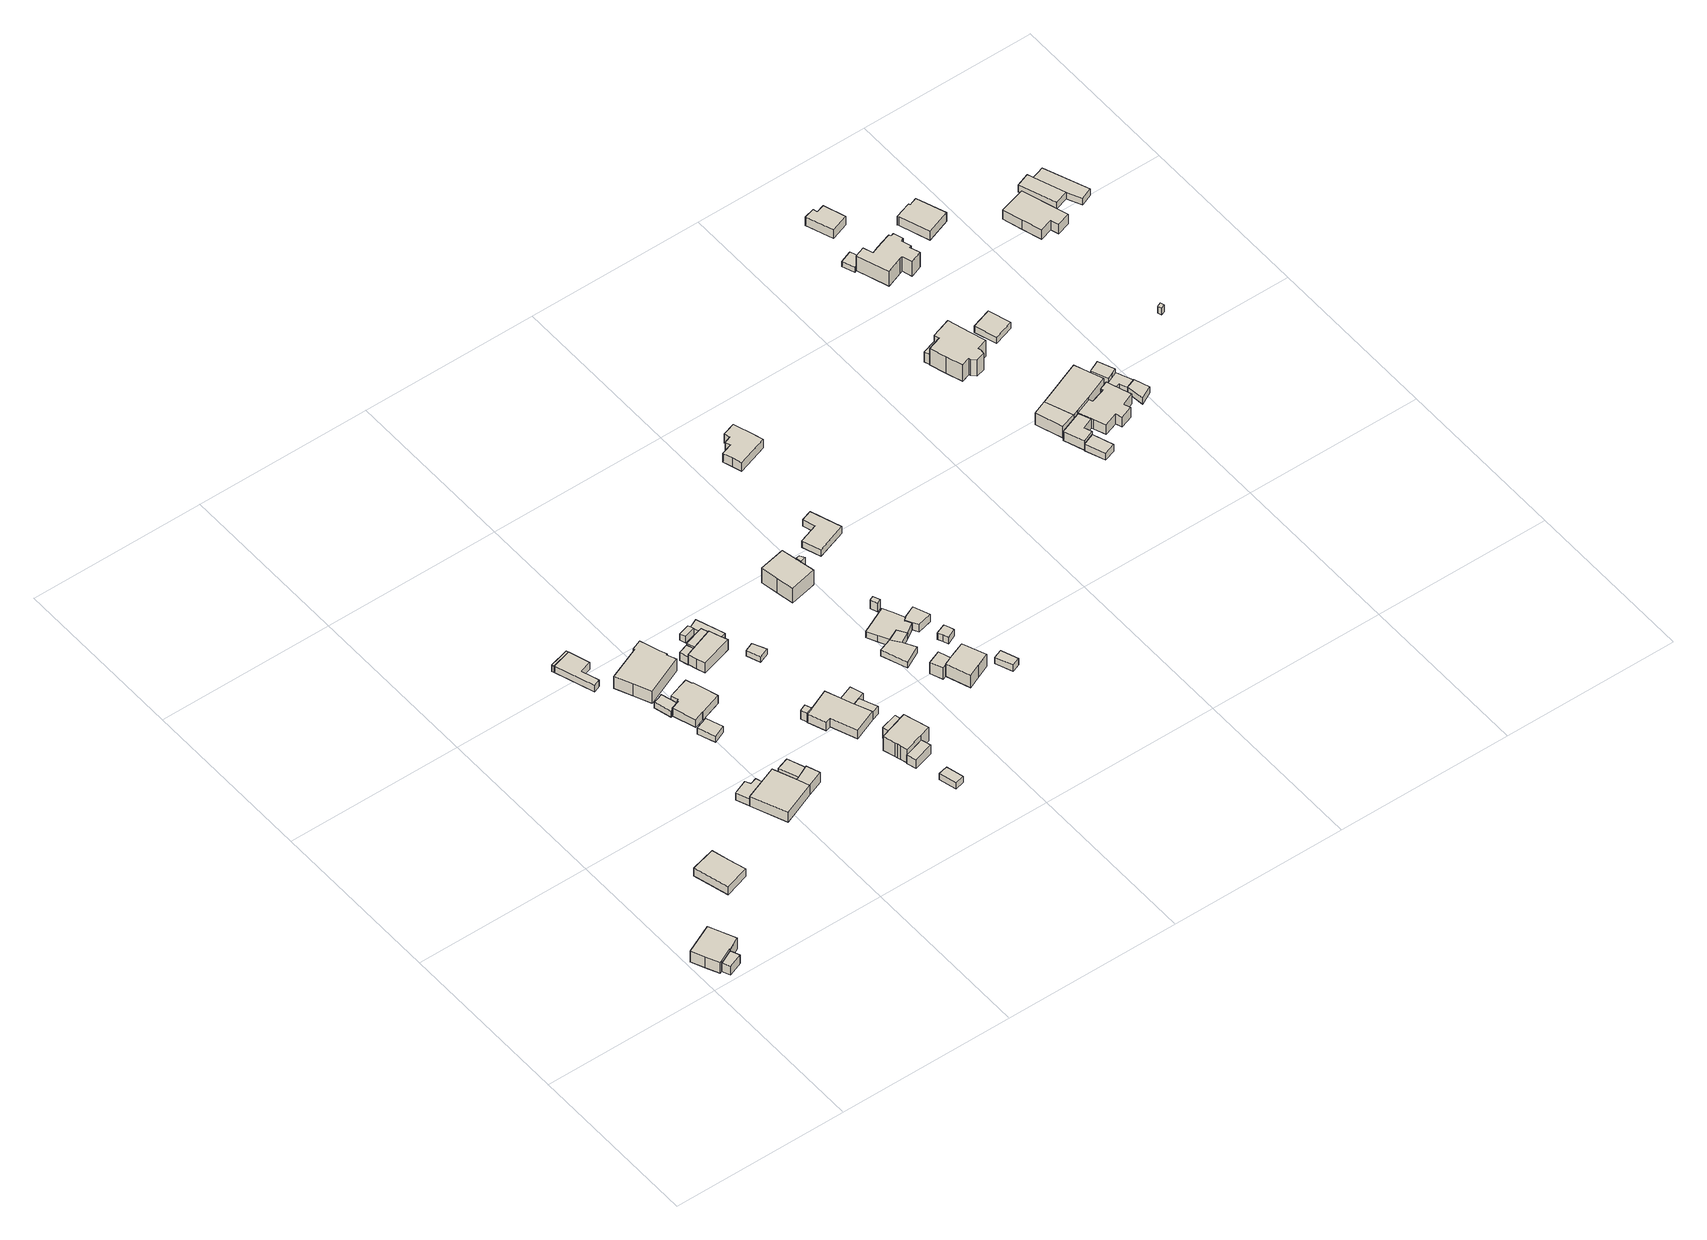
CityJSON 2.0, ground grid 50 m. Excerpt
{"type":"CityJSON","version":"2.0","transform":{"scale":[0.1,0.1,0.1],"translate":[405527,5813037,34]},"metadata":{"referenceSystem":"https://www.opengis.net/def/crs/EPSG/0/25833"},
"CityObjects":{
"building1":{"type":"Building","attributes":{"Gemeindeschluessel":"11000009","function":"31001_1010"},"address":[{"country":"Germany","locality":"Berlin","thoroughfareNumber":"19","thoroughfareName":"Petersilienweg"}],"children":["building1-1","building1-2"]},
"building1-1":{"type":"BuildingPart","attributes":{"BezugspunktDach":"2200","measuredHeight":4.66,"storeysAboveGround":1},"parents":["building1"],"geometry":[{"type":"MultiSurface","lod":"1","boundaries":[[[0,1,2,3,4,5,6,7,8]],[[9,10,11,12,13,14,15,16,17]],[[9,17,8,7]],[[10,9,7,6]],[[11,10,6,5]],[[12,11,5,4]],[[13,12,4,3]],[[14,18,19,3,2]],[[15,14,2,1]],[[16,15,1,0]],[[17,16,0,8]],[[13,19,18,14]]]}]},
"building1-2":{"type":"BuildingPart","attributes":{"BezugspunktDach":"2200","measuredHeight":2.99,"storeysAboveGround":1},"parents":["building1"],"geometry":[{"type":"Solid","lod":"1","boundaries":[[[[20,21,22,19,18]],[[13,12,23,24,14]],[[12,13,19,22]],[[23,12,22,21]],[[24,23,21,20]],[[14,24,20,18]],[[14,18,19,13]]]]}]},
"building2":{"type":"Building","attributes":{"Gemeindeschluessel":"11000009","BezugspunktDach":"2200","function":"31001_1010","measuredHeight":3.36,"storeysAboveGround":1},"address":[{"country":"Germany","locality":"Berlin","thoroughfareNumber":"26","thoroughfareName":"Duftgeranienweg"}],"geometry":[{"type":"Solid","lod":"1","boundaries":[[[[25,26,27,28,29]],[[30,31,32,33,34]],[[30,34,29,28]],[[31,30,28,27]],[[32,31,27,26]],[[33,32,26,25]],[[34,33,25,29]]]]}]},
"building3":{"type":"Building","attributes":{"Gemeindeschluessel":"11000009","BezugspunktDach":"2200","function":"51009_1610","measuredHeight":2.49,"storeysAboveGround":0},"address":[{"country":"Germany","locality":"Berlin"}],"geometry":[{"type":"Solid","lod":"1","boundaries":[[[[35,36,37,38,39,40]],[[41,42,43,44,45,46]],[[41,46,40,39]],[[42,41,39,38]],[[43,42,38,37]],[[44,43,37,36]],[[45,44,36,35]],[[46,45,35,40]]]]}]},
"building4":{"type":"Building","attributes":{"Gemeindeschluessel":"11000009","function":"31001_1010"},"address":[{"country":"Germany","locality":"Berlin","thoroughfareNumber":"30","thoroughfareName":"Duftgeranienweg"}],"children":["building4-1","building4-2","building4-3"]},
"building4-1":{"type":"BuildingPart","attributes":{"BezugspunktDach":"2200","measuredHeight":3.4,"storeysAboveGround":1},"parents":["building4"],"geometry":[{"type":"Solid","lod":"1","boundaries":[[[[47,48,49,50,51,52]],[[53,54,55,56,57,58]],[[53,58,52,51]],[[54,53,51,50]],[[55,54,50,49]],[[57,56,48,47]],[[58,57,47,52]],[[49,48,56,55]]]]}]},
"building4-2":{"type":"BuildingPart","attributes":{"BezugspunktDach":"2200","measuredHeight":2.98,"storeysAboveGround":1},"parents":["building4"],"geometry":[{"type":"Solid","lod":"1","boundaries":[[[[59,60,61,62]],[[63,64,65,66]],[[63,66,62,61]],[[64,63,61,60]],[[66,65,59,62]],[[60,59,65,64]]]]}]},
"building4-3":{"type":"BuildingPart","attributes":{"BezugspunktDach":"2200","measuredHeight":3.4,"storeysAboveGround":1},"parents":["building4"],"geometry":[{"type":"MultiSurface","lod":"1","boundaries":[[[48,67,68,69,49]],[[65,64,70,56,55]],[[65,55,49,69]],[[60,59,65,69,68]],[[70,64,68,67]],[[56,70,67,48]],[[71,64,65,59,60]],[[48,49,55,56]]]}]},
"building5":{"type":"Building","attributes":{"Gemeindeschluessel":"11000009","BezugspunktDach":"2200","function":"31001_2000","measuredHeight":2.31,"storeysAboveGround":1},"address":[{"country":"Germany","locality":"Berlin","thoroughfareNumber":"28 (1)","thoroughfareName":"Engelwurzweg"}],"geometry":[{"type":"Solid","lod":"1","boundaries":[[[[72,73,74,75,76,77]],[[78,79,80,81,82,83]],[[78,83,77,76]],[[79,78,76,75]],[[80,79,75,74]],[[81,80,74,73]],[[82,81,73,72]],[[83,82,72,77]]]]}]},
"building6":{"type":"Building","attributes":{"Gemeindeschluessel":"11000009","BezugspunktDach":"2200","function":"51009_1610","measuredHeight":2.15,"storeysAboveGround":0},"address":[{"country":"Germany","locality":"Berlin"}],"geometry":[{"type":"Solid","lod":"1","boundaries":[[[[84,85,86,87]],[[88,78,83,89]],[[88,89,87,86]],[[78,88,86,85]],[[83,78,85,84]],[[89,83,84,87]]]]}]},
"building7":{"type":"Building","attributes":{"Gemeindeschluessel":"11000009","BezugspunktDach":"2200","function":"51009_1611","measuredHeight":2.08,"storeysAboveGround":0},"address":[{"country":"Germany","locality":"Berlin"}],"geometry":[{"type":"Solid","lod":"1","boundaries":[[[[90,91,92,93]],[[94,95,96,97]],[[94,97,93,92]],[[95,94,92,91]],[[96,95,91,90]],[[97,96,90,93]]]]}]},
"building8":{"type":"Building","attributes":{"Gemeindeschluessel":"11000009","BezugspunktDach":"2200","function":"31001_2000","measuredHeight":2.65,"storeysAboveGround":1},"address":[{"country":"Germany","locality":"Berlin","thoroughfareNumber":"31 (1)","thoroughfareName":"Duftgeranienweg"}],"geometry":[{"type":"Solid","lod":"1","boundaries":[[[[98,99,100,101,102,103,104,105]],[[106,107,108,109,110,111,112,113]],[[106,113,105,104]],[[107,106,104,103]],[[108,107,103,102]],[[109,108,102,101]],[[110,109,101,100]],[[111,110,100,99]],[[112,111,99,98]],[[113,112,98,105]]]]}]},
"building9":{"type":"Building","attributes":{"Gemeindeschluessel":"11000009","BezugspunktDach":"2200","function":"31001_1010","measuredHeight":2.71,"storeysAboveGround":1},"address":[{"country":"Germany","locality":"Berlin","thoroughfareNumber":"31","thoroughfareName":"Duftgeranienweg"}],"geometry":[{"type":"Solid","lod":"1","boundaries":[[[[114,115,116,117,118,119,120,121,122,123,124,125]],[[109,108,126,127,128,129,130,131,132,133,134,111]],[[109,111,125,124]],[[108,109,124,123]],[[126,108,123,122]],[[127,126,122,121]],[[128,127,121,120]],[[129,128,120,119]],[[130,129,119,118]],[[131,130,118,117]],[[132,131,117,116]],[[133,132,116,115]],[[134,133,115,114]],[[111,134,114,125]]]]}]},
"building10":{"type":"Building","attributes":{"Gemeindeschluessel":"11000009","BezugspunktDach":"2200","function":"31001_1010","measuredHeight":5.23,"storeysAboveGround":1},"address":[{"country":"Germany","locality":"Berlin","thoroughfareNumber":"28","thoroughfareName":"Engelwurzweg"}],"geometry":[{"type":"Solid","lod":"1","boundaries":[[[[135,136,137,138,139,140,141,142,143,144]],[[145,146,147,148,149,150,151,152,153,154]],[[145,154,144,143]],[[146,145,143,142]],[[147,146,142,141]],[[148,147,141,140]],[[149,148,140,139]],[[150,149,139,138]],[[151,150,138,137]],[[152,151,137,136]],[[153,152,136,135]],[[154,153,135,144]]]]}]},
"building11":{"type":"Building","attributes":{"Gemeindeschluessel":"11000009","BezugspunktDach":"2200","function":"51009_1610","measuredHeight":2.71,"storeysAboveGround":0},"address":[{"country":"Germany","locality":"Berlin"}],"geometry":[{"type":"Solid","lod":"1","boundaries":[[[[155,156,157,158]],[[159,160,161,162]],[[159,162,158,157]],[[160,159,157,156]],[[161,160,156,155]],[[162,161,155,158]]]]}]},
"building12":{"type":"Building","attributes":{"Gemeindeschluessel":"11000009","BezugspunktDach":"2200","function":"51009_1610","measuredHeight":3,"storeysAboveGround":0},"address":[{"country":"Germany","locality":"Berlin"}],"geometry":[{"type":"Solid","lod":"1","boundaries":[[[[163,164,165,166]],[[167,168,169,170]],[[167,170,166,165]],[[168,167,165,164]],[[169,168,164,163]],[[170,169,163,166]]]]}]},
"building13":{"type":"Building","attributes":{"Gemeindeschluessel":"11000009","function":"31001_1010"},"address":[{"country":"Germany","locality":"Berlin","thoroughfareNumber":"33","thoroughfareName":"Duftgeranienweg"}],"children":["building13-1","building13-2"]},
"building13-1":{"type":"BuildingPart","attributes":{"BezugspunktDach":"2200","measuredHeight":3.81,"storeysAboveGround":1},"parents":["building13"],"geometry":[{"type":"MultiSurface","lod":"1","boundaries":[[[171,172,173,174,175,176,177]],[[178,179,180,181,182,183,184]],[[178,184,177,176]],[[185,186,178,176,175]],[[180,179,175,174]],[[181,180,174,173]],[[182,181,173,172]],[[183,182,172,171]],[[184,183,171,177]],[[187,179,178,186,185]]]}]},
"building13-2":{"type":"BuildingPart","attributes":{"BezugspunktDach":"2200","measuredHeight":3.19,"storeysAboveGround":1},"parents":["building13"],"geometry":[{"type":"Solid","lod":"1","boundaries":[[[[186,185,188,189]],[[190,179,178,191]],[[190,191,189,188]],[[179,190,188,185]],[[191,178,186,189]],[[179,185,186,178]]]]}]},
"building14":{"type":"Building","attributes":{"Gemeindeschluessel":"11000009","BezugspunktDach":"2200","function":"31001_2463","measuredHeight":2.08,"storeysAboveGround":1},"address":[{"country":"Germany","locality":"Berlin","thoroughfareNumber":"19 (1)","thoroughfareName":"Spitzwegerichweg"}],"geometry":[{"type":"Solid","lod":"1","boundaries":[[[[192,193,194,195]],[[196,197,198,199]],[[196,199,195,194]],[[197,196,194,193]],[[198,197,193,192]],[[199,198,192,195]]]]}]},
"building15":{"type":"Building","attributes":{"Gemeindeschluessel":"11000009","BezugspunktDach":"2200","function":"31001_1010","measuredHeight":3.87,"storeysAboveGround":1},"address":[{"country":"Germany","locality":"Berlin","thoroughfareNumber":"34","thoroughfareName":"Duftgeranienweg"}],"geometry":[{"type":"Solid","lod":"1","boundaries":[[[[200,201,202,203,204,205,206,207,208,209]],[[210,211,212,213,214,215,216,217,218,219]],[[210,219,209,208]],[[211,210,208,207]],[[212,211,207,206]],[[213,212,206,205]],[[214,213,205,204]],[[215,214,204,203]],[[216,215,203,202]],[[217,216,202,201]],[[218,217,201,200]],[[219,218,200,209]]]]}]},
"building16":{"type":"Building","attributes":{"Gemeindeschluessel":"11000009","BezugspunktDach":"2200","function":"31001_2723","measuredHeight":2.2,"storeysAboveGround":1},"address":[{"country":"Germany","locality":"Berlin","thoroughfareNumber":"33 (3)","thoroughfareName":"Duftgeranienweg"}],"geometry":[{"type":"Solid","lod":"1","boundaries":[[[[220,221,222,223,224]],[[225,226,227,228,229]],[[225,229,224,223]],[[226,225,223,222]],[[227,226,222,221]],[[228,227,221,220]],[[229,228,220,224]]]]}]},
"building17":{"type":"Building","attributes":{"Gemeindeschluessel":"11000009","function":"31001_1010"},"address":[{"country":"Germany","locality":"Berlin","thoroughfareNumber":"19","thoroughfareName":"Spitzwegerichweg"}],"children":["building17-1","building17-2","building17-3"]},
"building17-1":{"type":"BuildingPart","attributes":{"BezugspunktDach":"2200","measuredHeight":5.88,"storeysAboveGround":1},"parents":["building17"],"geometry":[{"type":"MultiSurface","lod":"1","boundaries":[[[230,231,232,233,234,235,236,237,238,239]],[[240,241,242,243,244,245,246,247,248,249]],[[240,249,239,238]],[[250,251,238,237]],[[242,241,237,236]],[[243,242,236,235]],[[244,243,235,234]],[[252,253,234,233]],[[246,245,233,232]],[[247,246,232,231]],[[248,247,231,230]],[[249,248,230,239]],[[241,240,251,250]],[[254,245,244,253,252]]]}]},
"building17-2":{"type":"BuildingPart","attributes":{"BezugspunktDach":"2200","measuredHeight":3.25,"storeysAboveGround":1},"parents":["building17"],"geometry":[{"type":"Solid","lod":"1","boundaries":[[[[255,256,253,252,257]],[[245,244,258,259,260]],[[245,260,257,252]],[[258,244,253,256]],[[259,258,256,255]],[[260,259,255,257]],[[252,253,244,245]]]]}]},
"building17-3":{"type":"BuildingPart","attributes":{"BezugspunktDach":"2200","measuredHeight":3.73,"storeysAboveGround":1},"parents":["building17"],"geometry":[{"type":"MultiSurface","lod":"1","boundaries":[[[251,250,261,262]],[[263,241,240,264]],[[263,264,262,261]],[[241,263,261,250]],[[264,240,251,262]],[[240,241,250,251,265]]]}]},
"building18":{"type":"Building","attributes":{"Gemeindeschluessel":"11000009","BezugspunktDach":"2200","function":"31001_2463","measuredHeight":2.24,"storeysAboveGround":1},"address":[{"country":"Germany","locality":"Berlin","thoroughfareNumber":"33 (1)","thoroughfareName":"Duftgeranienweg"}],"geometry":[{"type":"Solid","lod":"1","boundaries":[[[[221,266,267,268,269,222]],[[270,271,272,273,274,275]],[[270,275,222,269]],[[271,270,269,268]],[[272,271,268,267]],[[273,272,267,266]],[[274,273,266,221]],[[275,274,221,222]]]]}]},
"building19":{"type":"Building","attributes":{"Gemeindeschluessel":"11000009","BezugspunktDach":"2200","function":"31001_2463","measuredHeight":2.54,"storeysAboveGround":1},"address":[{"country":"Germany","locality":"Berlin","thoroughfareNumber":"34 (1)","thoroughfareName":"Duftgeranienweg"}],"geometry":[{"type":"Solid","lod":"1","boundaries":[[[[276,277,278,279]],[[280,281,215,214]],[[280,214,279,278]],[[281,280,278,277]],[[215,281,277,276]],[[214,215,276,279]]]]}]},
"building20":{"type":"Building","attributes":{"Gemeindeschluessel":"11000009","BezugspunktDach":"2200","function":"31001_2463","measuredHeight":1.85,"storeysAboveGround":1},"address":[{"country":"Germany","locality":"Berlin","thoroughfareNumber":"33 (2)","thoroughfareName":"Duftgeranienweg"}],"geometry":[{"type":"Solid","lod":"1","boundaries":[[[[282,283,284,285]],[[286,287,288,289]],[[286,289,285,284]],[[287,286,284,283]],[[288,287,283,282]],[[289,288,282,285]]]]}]},
"building21":{"type":"Building","attributes":{"Gemeindeschluessel":"11000009","BezugspunktDach":"2200","function":"51009_1610","measuredHeight":2.46,"storeysAboveGround":0},"address":[{"country":"Germany","locality":"Berlin"}],"geometry":[{"type":"Solid","lod":"1","boundaries":[[[[279,278,290,291,292]],[[293,294,295,296,297]],[[293,297,292,291]],[[294,293,291,290]],[[295,294,290,278]],[[296,295,278,279]],[[297,296,279,292]]]]}]},
"building22":{"type":"Building","attributes":{"Gemeindeschluessel":"11000009","BezugspunktDach":"2200","function":"51009_1610","measuredHeight":2.06,"storeysAboveGround":0},"address":[{"country":"Germany","locality":"Berlin"}],"geometry":[{"type":"Solid","lod":"1","boundaries":[[[[298,299,300,301,302]],[[303,304,305,306,307]],[[303,307,302,301]],[[304,303,301,300]],[[305,304,300,299]],[[306,305,299,298]],[[307,306,298,302]]]]}]},
"building23":{"type":"Building","attributes":{"Gemeindeschluessel":"11000009","BezugspunktDach":"2200","function":"31001_1010","measuredHeight":4.67,"storeysAboveGround":1},"address":[{"country":"Germany","locality":"Berlin","thoroughfareNumber":"23 (1)","thoroughfareName":"Spitzwegerichweg"}],"geometry":[{"type":"Solid","lod":"1","boundaries":[[[[308,309,310,311,312]],[[313,314,315,316,317]],[[313,317,312,311]],[[314,313,311,310]],[[315,314,310,309]],[[316,315,309,308]],[[317,316,308,312]]]]}]},
"building24":{"type":"Building","attributes":{"Gemeindeschluessel":"11000009","BezugspunktDach":"2200","function":"51009_1610","measuredHeight":2.11,"storeysAboveGround":0},"address":[{"country":"Germany","locality":"Berlin"}],"geometry":[{"type":"Solid","lod":"1","boundaries":[[[[300,318,319,301]],[[320,321,322,323]],[[320,323,301,319]],[[321,320,319,318]],[[322,321,318,300]],[[323,322,300,301]]]]}]},
"building25":{"type":"Building","attributes":{"Gemeindeschluessel":"11000009","BezugspunktDach":"2200","function":"31001_1010","measuredHeight":5.89,"storeysAboveGround":1},"address":[{"country":"Germany","locality":"Berlin","thoroughfareNumber":"37","thoroughfareName":"Duftgeranienweg"}],"geometry":[{"type":"Solid","lod":"1","boundaries":[[[[324,325,326,327,328]],[[329,330,331,332,333]],[[329,333,328,327]],[[330,329,327,326]],[[331,330,326,325]],[[332,331,325,324]],[[333,332,324,328]]]]}]},
"building26":{"type":"Building","attributes":{"Gemeindeschluessel":"11000009","BezugspunktDach":"2200","function":"31001_1010","measuredHeight":2.92,"storeysAboveGround":1},"address":[{"country":"Germany","locality":"Berlin","thoroughfareNumber":"38","thoroughfareName":"Duftgeranienweg"}],"geometry":[{"type":"Solid","lod":"1","boundaries":[[[[334,335,336,337,338,339,340,341,342,343]],[[344,345,346,347,348,321,320,323,349,350]],[[344,350,343,342]],[[345,344,342,341]],[[346,345,341,340]],[[347,346,340,339]],[[348,347,339,338]],[[321,348,338,337]],[[320,321,337,336]],[[323,320,336,335]],[[349,323,335,334]],[[350,349,334,343]]]]}]},
"building27":{"type":"Building","attributes":{"Gemeindeschluessel":"11000009","BezugspunktDach":"2200","function":"31001_1010","measuredHeight":5.08,"storeysAboveGround":1},"address":[{"country":"Germany","locality":"Berlin","thoroughfareNumber":"23","thoroughfareName":"Spitzwegerichweg"}],"geometry":[{"type":"Solid","lod":"1","boundaries":[[[[351,352,353,354,355,356,357]],[[314,358,359,360,361,362,315]],[[314,315,357,356]],[[358,314,356,355]],[[359,358,355,354]],[[360,359,354,353]],[[361,360,353,352]],[[362,361,352,351]],[[315,362,351,357]]]]}]},
"building28":{"type":"Building","attributes":{"Gemeindeschluessel":"11000009","BezugspunktDach":"2200","function":"51009_1610","measuredHeight":5.34,"storeysAboveGround":0},"address":[{"country":"Germany","locality":"Berlin"}],"geometry":[{"type":"Solid","lod":"1","boundaries":[[[[363,364,365,366]],[[367,368,369,370]],[[367,370,366,365]],[[368,367,365,364]],[[369,368,364,363]],[[370,369,363,366]]]]}]},
"building29":{"type":"Building","attributes":{"Gemeindeschluessel":"11000009","BezugspunktDach":"2200","function":"31001_2000","measuredHeight":3,"storeysAboveGround":1},"address":[{"country":"Germany","locality":"Berlin","thoroughfareNumber":"38 (1)","thoroughfareName":"Duftgeranienweg"}],"geometry":[{"type":"Solid","lod":"1","boundaries":[[[[371,372,373,374]],[[375,376,377,378]],[[375,378,374,373]],[[376,375,373,372]],[[377,376,372,371]],[[378,377,371,374]]]]}]},
"building30":{"type":"Building","attributes":{"Gemeindeschluessel":"11000009","BezugspunktDach":"2200","function":"51009_1610","measuredHeight":2.55,"storeysAboveGround":0},"address":[{"country":"Germany","locality":"Berlin"}],"geometry":[{"type":"Solid","lod":"1","boundaries":[[[[379,380,381,382,383,384]],[[385,386,387,388,389,390]],[[385,390,384,383]],[[386,385,383,382]],[[387,386,382,381]],[[388,387,381,380]],[[389,388,380,379]],[[390,389,379,384]]]]}]},
"building31":{"type":"Building","attributes":{"Gemeindeschluessel":"11000009","BezugspunktDach":"2200","function":"31001_2000","measuredHeight":2.58,"storeysAboveGround":1},"address":[{"country":"Germany","locality":"Berlin","thoroughfareNumber":"23 (3)","thoroughfareName":"Spitzwegerichweg"}],"geometry":[{"type":"Solid","lod":"1","boundaries":[[[[391,392,393,394,395,396]],[[397,398,399,400,401,402]],[[397,402,396,395]],[[398,397,395,394]],[[399,398,394,393]],[[400,399,393,392]],[[401,400,392,391]],[[402,401,391,396]]]]}]},
"building32":{"type":"Building","attributes":{"Gemeindeschluessel":"11000009","BezugspunktDach":"2200","function":"31001_2000","measuredHeight":2.19,"storeysAboveGround":1},"address":[{"country":"Germany","locality":"Berlin","thoroughfareNumber":"23 (2)","thoroughfareName":"Spitzwegerichweg"}],"geometry":[{"type":"Solid","lod":"1","boundaries":[[[[403,404,405,406]],[[407,408,409,410]],[[407,410,406,405]],[[408,407,405,404]],[[409,408,404,403]],[[410,409,403,406]]]]}]},
"building33":{"type":"Building","attributes":{"Gemeindeschluessel":"11000009","BezugspunktDach":"2200","function":"31001_1010","measuredHeight":2.31,"storeysAboveGround":1},"address":[{"country":"Germany","locality":"Berlin","thoroughfareNumber":"39","thoroughfareName":"Duftgeranienweg"}],"geometry":[{"type":"Solid","lod":"1","boundaries":[[[[411,412,413,414,415,416]],[[417,418,419,420,421,422]],[[417,422,416,415]],[[418,417,415,414]],[[419,418,414,413]],[[420,419,413,412]],[[421,420,412,411]],[[422,421,411,416]]]]}]},
"building34":{"type":"Building","attributes":{"Gemeindeschluessel":"11000009","BezugspunktDach":"2200","function":"31001_1010","measuredHeight":4.41,"storeysAboveGround":1},"address":[{"country":"Germany","locality":"Berlin","thoroughfareNumber":"1","thoroughfareName":"Klatschmohnweg"}],"geometry":[{"type":"Solid","lod":"1","boundaries":[[[[423,424,425,426,427,428,429,430,431,432]],[[433,434,435,436,437,438,439,440,441,442]],[[433,442,432,431]],[[434,433,431,430]],[[435,434,430,429]],[[436,435,429,428]],[[437,436,428,427]],[[438,437,427,426]],[[439,438,426,425]],[[440,439,425,424]],[[441,440,424,423]],[[442,441,423,432]]]]}]},
"building35":{"type":"Building","attributes":{"Gemeindeschluessel":"11000009","BezugspunktDach":"2200","function":"51009_1610","measuredHeight":2.94,"storeysAboveGround":0},"address":[{"country":"Germany","locality":"Berlin"}],"geometry":[{"type":"Solid","lod":"1","boundaries":[[[[443,444,445,446]],[[447,448,449,450]],[[447,450,446,445]],[[448,447,445,444]],[[449,448,444,443]],[[450,449,443,446]]]]}]},
"building36":{"type":"Building","attributes":{"Gemeindeschluessel":"11000009","BezugspunktDach":"2200","function":"51009_1611","measuredHeight":4.47,"storeysAboveGround":0},"address":[{"country":"Germany","locality":"Berlin"}],"geometry":[{"type":"Solid","lod":"1","boundaries":[[[[451,452,453,454]],[[455,456,457,458]],[[455,458,454,453]],[[456,455,453,452]],[[457,456,452,451]],[[458,457,451,454]]]]}]},
"building37":{"type":"Building","attributes":{"Gemeindeschluessel":"11000009","BezugspunktDach":"2200","function":"51009_1610","measuredHeight":3.47,"storeysAboveGround":0},"address":[{"country":"Germany","locality":"Berlin"}],"geometry":[{"type":"Solid","lod":"1","boundaries":[[[[459,460,461,462]],[[463,464,465,466]],[[463,466,462,461]],[[464,463,461,460]],[[465,464,460,459]],[[466,465,459,462]]]]}]},
"building38":{"type":"Building","attributes":{"Gemeindeschluessel":"11000009","BezugspunktDach":"2200","function":"31001_2463","measuredHeight":3.2,"storeysAboveGround":1},"address":[{"country":"Germany","locality":"Berlin","thoroughfareNumber":"31 (2)","thoroughfareName":"Spitzwegerichweg"}],"geometry":[{"type":"Solid","lod":"1","boundaries":[[[[467,468,469,470,471,472]],[[473,474,475,476,477,478]],[[473,478,472,471]],[[474,473,471,470]],[[475,474,470,469]],[[476,475,469,468]],[[477,476,468,467]],[[478,477,467,472]]]]}]},
"building39":{"type":"Building","attributes":{"Gemeindeschluessel":"11000009","BezugspunktDach":"2200","function":"31001_1010","measuredHeight":6.37,"storeysAboveGround":1},"address":[{"country":"Germany","locality":"Berlin","thoroughfareNumber":"47","thoroughfareName":"Duftgeranienweg"}],"geometry":[{"type":"Solid","lod":"1","boundaries":[[[[479,480,481,482,483,484,485,486,487,488,489,490,491,492]],[[493,494,495,496,497,498,499,500,501,502,503,504,505,506]],[[493,506,492,491]],[[494,493,491,490]],[[495,494,490,489]],[[496,495,489,488]],[[497,496,488,487]],[[498,497,487,486]],[[499,498,486,485]],[[500,499,485,484]],[[501,500,484,483]],[[502,501,483,482]],[[503,502,482,481]],[[504,503,481,480]],[[505,504,480,479]],[[506,505,479,492]]]]}]},
"building40":{"type":"Building","attributes":{"Gemeindeschluessel":"11000009","BezugspunktDach":"2200","function":"31001_1010","measuredHeight":4.5,"storeysAboveGround":1},"address":[{"country":"Germany","locality":"Berlin","thoroughfareNumber":"46","thoroughfareName":"Duftgeranienweg"}],"geometry":[{"type":"Solid","lod":"1","boundaries":[[[[507,508,509,510,511,512,513,514]],[[515,516,517,518,519,456,520,455]],[[515,455,514,513]],[[516,515,513,512]],[[517,516,512,511]],[[518,517,511,510]],[[519,518,510,509]],[[456,519,509,508]],[[520,456,508,507]],[[455,520,507,514]]]]}]},
"building41":{"type":"Building","attributes":{"Gemeindeschluessel":"11000009","BezugspunktDach":"2200","function":"31001_1010","measuredHeight":4.25,"storeysAboveGround":1},"address":[{"country":"Germany","locality":"Berlin","thoroughfareNumber":"31","thoroughfareName":"Spitzwegerichweg"}],"geometry":[{"type":"Solid","lod":"1","boundaries":[[[[521,522,523,524,525,526,527,528,529,530,531,532,533,534,535,536]],[[537,538,539,540,541,542,543,544,545,546,547,548,549,474,473,550]],[[537,550,536,535]],[[538,537,535,534]],[[539,538,534,533]],[[540,539,533,532]],[[541,540,532,531]],[[542,541,531,530]],[[543,542,530,529]],[[544,543,529,528]],[[545,544,528,527]],[[546,545,527,526]],[[547,546,526,525]],[[548,547,525,524]],[[549,548,524,523]],[[474,549,523,522]],[[473,474,522,521]],[[550,473,521,536]]]]}]},
"building42":{"type":"Building","attributes":{"Gemeindeschluessel":"11000009","BezugspunktDach":"2200","function":"31001_2000","measuredHeight":2.27,"storeysAboveGround":1},"address":[{"country":"Germany","locality":"Berlin","thoroughfareNumber":"47 (1)","thoroughfareName":"Duftgeranienweg"}],"geometry":[{"type":"Solid","lod":"1","boundaries":[[[[551,552,553,554]],[[555,556,557,558]],[[555,558,554,553]],[[556,555,553,552]],[[557,556,552,551]],[[558,557,551,554]]]]}]},
"building43":{"type":"Building","attributes":{"Gemeindeschluessel":"11000009","function":"31001_1010"},"address":[{"country":"Germany","locality":"Berlin","thoroughfareNumber":"7","thoroughfareName":"Klatschmohnweg"}],"children":["building43-1","building43-2"]},
"building43-1":{"type":"BuildingPart","attributes":{"BezugspunktDach":"2200","measuredHeight":7.54,"storeysAboveGround":1},"parents":["building43"],"geometry":[{"type":"MultiSurface","lod":"1","boundaries":[[[559,560,561,562,563,564,565,566,567,568,569,570,571,572,573,574]],[[575,576,577,578,579,580,581,582,583,584,585,586,587,588,589,590]],[[591,592,593,590,574,573]],[[576,575,573,572]],[[577,576,572,571]],[[578,577,571,570]],[[579,578,570,569]],[[580,579,569,568]],[[581,580,568,567]],[[582,581,567,566]],[[583,582,566,565]],[[584,583,565,564]],[[585,584,564,563]],[[586,585,563,562]],[[587,586,562,561]],[[588,587,561,560]],[[589,588,560,559]],[[590,589,559,574]],[[575,590,593,592,591]]]}]},
"building43-2":{"type":"BuildingPart","attributes":{"BezugspunktDach":"2200","measuredHeight":1.87,"storeysAboveGround":1},"parents":["building43"],"geometry":[{"type":"MultiSurface","lod":"1","boundaries":[[[594,593,592,595,596]],[[597,575,590,598,599]],[[597,599,596,595]],[[575,597,595,592]],[[598,590,593,594]],[[599,598,594,596]],[[590,575,592,593,600]]]}]},
"building44":{"type":"Building","attributes":{"Gemeindeschluessel":"11000009","BezugspunktDach":"2200","function":"31001_2000","measuredHeight":3.04,"storeysAboveGround":1},"address":[{"country":"Germany","locality":"Berlin","thoroughfareNumber":"46 (2)","thoroughfareName":"Duftgeranienweg"}],"geometry":[{"type":"Solid","lod":"1","boundaries":[[[[601,602,603,604,605]],[[606,607,608,609,610]],[[606,610,605,604]],[[607,606,604,603]],[[608,607,603,602]],[[609,608,602,601]],[[610,609,601,605]]]]}]},
"building45":{"type":"Building","attributes":{"Gemeindeschluessel":"11000009","BezugspunktDach":"2200","function":"31001_2000","measuredHeight":2.34,"storeysAboveGround":1},"address":[{"country":"Germany","locality":"Berlin","thoroughfareNumber":"31 (1)","thoroughfareName":"Spitzwegerichweg"}],"geometry":[{"type":"Solid","lod":"1","boundaries":[[[[611,612,613,614,615,616,617,618,619,620]],[[621,622,623,624,625,626,627,628,629,630]],[[621,630,620,619]],[[622,621,619,618]],[[623,622,618,617]],[[624,623,617,616]],[[625,624,616,615]],[[626,625,615,614]],[[627,626,614,613]],[[628,627,613,612]],[[629,628,612,611]],[[630,629,611,620]]]]}]},
"building46":{"type":"Building","attributes":{"Gemeindeschluessel":"11000009","BezugspunktDach":"2200","function":"51009_1610","measuredHeight":2.58,"storeysAboveGround":0},"address":[{"country":"Germany","locality":"Berlin"}],"geometry":[{"type":"Solid","lod":"1","boundaries":[[[[631,632,633,634]],[[635,636,637,638]],[[635,638,634,633]],[[636,635,633,632]],[[637,636,632,631]],[[638,637,631,634]]]]}]},
"building47":{"type":"Building","attributes":{"Gemeindeschluessel":"11000009","BezugspunktDach":"2200","function":"31001_1010","measuredHeight":3.06,"storeysAboveGround":1},"address":[{"country":"Germany","locality":"Berlin","thoroughfareNumber":"32","thoroughfareName":"Engelwurzweg"}],"geometry":[{"type":"Solid","lod":"1","boundaries":[[[[639,640,641,642,643,644]],[[645,646,647,648,649,650]],[[645,650,644,643]],[[646,645,643,642]],[[647,646,642,641]],[[648,647,641,640]],[[649,648,640,639]],[[650,649,639,644]]]]}]},
"building48":{"type":"Building","attributes":{"Gemeindeschluessel":"11000009","BezugspunktDach":"2200","function":"31001_1010","measuredHeight":3.48,"storeysAboveGround":1},"address":[{"country":"Germany","locality":"Berlin","thoroughfareNumber":"9","thoroughfareName":"Klatschmohnweg"}],"geometry":[{"type":"Solid","lod":"1","boundaries":[[[[651,652,653,654,655,656,657]],[[658,659,660,661,662,663,664]],[[658,664,657,656]],[[659,658,656,655]],[[660,659,655,654]],[[661,660,654,653]],[[662,661,653,652]],[[663,662,652,651]],[[664,663,651,657]]]]}]},
"building49":{"type":"Building","attributes":{"Gemeindeschluessel":"11000009","BezugspunktDach":"2200","function":"51009_1610","measuredHeight":2.34,"storeysAboveGround":0},"address":[{"country":"Germany","locality":"Berlin"}],"geometry":[{"type":"Solid","lod":"1","boundaries":[[[[665,666,667,668]],[[669,670,671,672]],[[669,672,668,667]],[[670,669,667,666]],[[671,670,666,665]],[[672,671,665,668]]]]}]},
"building50":{"type":"Building","attributes":{"Gemeindeschluessel":"11000009","BezugspunktDach":"2200","function":"31001_1010","measuredHeight":4.01,"storeysAboveGround":1},"address":[{"country":"Germany","locality":"Berlin","thoroughfareNumber":"51","thoroughfareName":"Duftgeranienweg"}],"geometry":[{"type":"Solid","lod":"1","boundaries":[[[[673,674,675,676,677,678,679,680]],[[681,682,683,684,685,686,687,688]],[[681,688,680,679]],[[682,681,679,678]],[[683,682,678,677]],[[684,683,677,676]],[[685,684,676,675]],[[686,685,675,674]],[[687,686,674,673]],[[688,687,673,680]]]]}]},
"building51":{"type":"Building","attributes":{"Gemeindeschluessel":"11000009","BezugspunktDach":"2200","function":"31001_2463","measuredHeight":2.29,"storeysAboveGround":1},"address":[{"country":"Germany","locality":"Berlin","thoroughfareNumber":"51 (1)","thoroughfareName":"Duftgeranienweg"}],"geometry":[{"type":"Solid","lod":"1","boundaries":[[[[689,690,691,692,693]],[[694,695,696,697,698]],[[694,698,693,692]],[[695,694,692,691]],[[696,695,691,690]],[[697,696,690,689]],[[698,697,689,693]]]]}]},
"building52":{"type":"Building","attributes":{"Gemeindeschluessel":"11000009","BezugspunktDach":"2200","function":"31001_2463","measuredHeight":2.28,"storeysAboveGround":1},"address":[{"country":"Germany","locality":"Berlin","thoroughfareNumber":"53 (1)","thoroughfareName":"Duftgeranienweg"}],"geometry":[{"type":"Solid","lod":"1","boundaries":[[[[690,699,700,701,702,691]],[[703,704,705,706,696,695]],[[703,695,691,702]],[[704,703,702,701]],[[705,704,701,700]],[[706,705,700,699]],[[696,706,699,690]],[[695,696,690,691]]]]}]}
},
"vertices":[
[22,62,58],[39,26,58],[45,28,58],[84,47,58],[85,46,58],[119,64,58],[103,100,58],[86,137,58],[5,99,58],[86,137,20],[103,100,20],[119,64,20],[85,46,20],[84,47,20],[45,28,20],[39,26,20],[22,62,20],[5,99,20],[45,28,50],[84,47,50],
[55,6,50],[95,22,50],[85,46,50],[95,22,20],[55,6,20],
[209,215,49],[278,236,49],[264,284,49],[251,332,49],[182,314,49],[251,332,22],[264,284,22],[278,236,22],[209,215,22],[182,314,22],
[425,410,50],[483,433,50],[476,453,50],[457,447,50],[450,462,50],[410,446,50],[450,462,25],[457,447,25],[476,453,25],[483,433,25],[425,410,25],[410,446,25],
[465,313,58],[560,351,58],[547,385,58],[521,448,58],[483,433,58],[425,410,58],[483,433,24],[521,448,24],[547,385,24],[560,351,24],[465,313,24],[425,410,24],
[558,390,53],[591,406,53],[572,456,53],[537,444,53],[572,456,24],[591,406,24],[558,390,24],[537,444,24],
[605,369,58],[591,406,58],[558,390,58],[605,369,24],[591,406,35],
[370,942,30],[389,950,30],[373,998,30],[406,1008,30],[387,1066,30],[333,1051,30],[387,1066,7],[406,1008,7],[373,998,7],[389,950,7],[370,942,7],[333,1051,7],
[333,1051,29],[387,1066,29],[385,1073,29],[330,1058,29],[385,1073,7],[330,1058,7],
[488,624,45],[522,638,45],[505,685,45],[469,672,45],[505,685,24],[522,638,24],[488,624,24],[469,672,24],
[454,753,44],[459,755,44],[468,758,44],[483,763,44],[482,766,44],[469,811,44],[455,806,44],[441,802,44],[455,806,24],[469,811,24],[482,766,24],[483,763,24],[468,758,24],[459,755,24],[454,753,24],[441,802,24],
[480,691,51],[508,701,51],[509,700,51],[570,721,51],[549,790,51],[546,789,51],[540,808,51],[481,789,51],[487,769,51],[482,766,51],[483,763,51],[459,755,51],[487,769,24],[481,789,24],[540,808,24],[546,789,24],[549,790,24],[570,721,24],[509,700,24],[508,701,24],[480,691,24],
[426,865,63],[447,818,63],[558,866,63],[547,892,63],[550,893,63],[542,915,63],[524,967,63],[497,956,63],[498,952,63],[405,913,63],[498,952,22],[497,956,22],[524,967,22],[542,915,22],[550,893,22],[547,892,22],[558,866,22],[447,818,22],[426,865,22],[405,913,22],
[592,865,49],[620,875,49],[612,898,49],[584,889,49],[612,898,22],[620,875,22],[592,865,22],[584,889,22],
[699,540,57],[718,548,57],[711,566,57],[692,558,57],[711,566,27],[718,548,27],[699,540,27],[692,558,27],
[599,841,58],[607,818,58],[696,845,58],[686,870,58],[677,895,58],[620,875,58],[592,865,58],[620,875,23],[677,895,23],[686,870,23],[696,845,23],[607,818,23],[599,841,23],[592,865,23],[677,895,55],[620,875,55],[677,895,29],
[669,915,55],[612,898,55],[669,915,23],[612,898,23],
[848,155,43],[875,161,43],[862,210,43],[835,204,43],[862,210,22],[875,161,22],[848,155,22],[835,204,22],
[718,491,55],[733,496,55],[761,424,55],[827,451,55],[807,499,55],[793,534,55],[777,574,55],[718,548,55],[713,547,55],[699,540,55],[713,547,26],[718,548,26],[777,574,26],[793,534,26],[807,499,26],[827,451,26],[761,424,26],[733,496,26],[718,491,26],[699,540,26],
[630,925,44],[662,934,44],[659,943,44],[656,950,44],[625,941,44],[656,950,22],[659,943,22],[662,934,22],[630,925,22],[625,941,22],
[797,326,72],[799,319,72],[802,310,72],[807,292,72],[862,309,72],[891,317,72],[870,386,72],[864,384,72],[817,369,72],[787,360,72],[817,369,24],[864,384,24],[870,386,24],[891,317,24],[862,309,24],[807,292,24],[802,310,24],[799,319,24],[797,326,24],[787,360,24],[864,384,61],[817,369,61],[807,292,54],[862,309,54],[807,292,36],
[813,264,54],[870,281,54],[805,291,54],[870,281,24],[813,264,24],[805,291,24],
[858,405,61],[811,392,61],[858,405,24],[811,392,24],[817,369,33],
[669,915,44],[687,867,44],[711,876,44],[683,954,44],[683,954,21],[711,876,21],[687,867,21],[669,915,21],[662,934,21],[659,943,21],
[827,451,52],[849,459,52],[829,508,52],[807,499,52],[829,508,26],[849,459,26],
[731,764,44],[759,774,44],[741,811,44],[717,801,44],[741,811,25],[759,774,25],[731,764,25],[717,801,25],
[847,515,52],[835,550,52],[793,534,52],[835,550,27],[847,515,27],[829,508,27],[807,499,27],[793,534,27],
[995,533,47],[1044,558,47],[1025,592,47],[1006,617,47],[969,604,47],[1006,617,27],[1025,592,27],[1044,558,27],[995,533,27],[969,604,27],
[1041,454,64],[1052,458,64],[1076,469,64],[1064,503,64],[1027,488,64],[1064,503,25],[1076,469,25],[1052,458,25],[1041,454,25],[1027,488,25],
[1054,608,47],[1038,633,47],[1038,633,26],[1054,608,26],[1025,592,26],[1006,617,26],
[905,924,68],[914,875,68],[990,892,68],[970,988,68],[896,973,68],[970,988,17],[990,892,17],[914,875,17],[905,924,17],[896,973,17],
[992,645,48],[1006,617,48],[1038,633,48],[1054,608,48],[1081,627,48],[1072,644,48],[1081,651,48],[1067,682,48],[1054,709,48],[978,673,48],[1054,709,26],[1067,682,26],[1081,651,26],[1072,644,26],[1081,627,26],[992,645,26],[978,673,26],
[1076,392,68],[1112,408,68],[1148,423,68],[1122,487,68],[1087,473,68],[1076,469,68],[1052,458,68],[1087,473,25],[1122,487,25],[1148,423,25],[1112,408,25],[1076,392,25],
[982,930,72],[997,933,72],[989,947,72],[979,945,72],[989,947,18],[997,933,18],[982,930,18],[979,945,18],
[1051,721,57],[1063,727,57],[1055,746,57],[1043,741,57],[1055,746,27],[1063,727,27],[1051,721,27],[1043,741,27],
[1081,627,51],[1090,611,51],[1131,621,51],[1113,666,51],[1081,651,51],[1072,644,51],[1081,651,25],[1113,666,25],[1131,621,25],[1090,611,25],[1081,627,25],[1072,644,25],
[1114,549,51],[1120,535,51],[1146,547,51],[1141,561,51],[1136,574,51],[1108,563,51],[1136,574,28],[1141,561,28],[1146,547,28],[1120,535,28],[1114,549,28],[1108,563,28],
[1189,373,46],[1212,382,46],[1194,429,46],[1170,420,46],[1194,429,24],[1212,382,24],[1189,373,24],[1170,420,24],
[1061,955,39],[1146,984,39],[1116,1069,39],[1087,1059,39],[1098,1025,39],[1043,1006,39],[1098,1025,16],[1087,1059,16],[1116,1069,16],[1146,984,16],[1061,955,16],[1043,1006,16],
[1078,1321,37],[1086,1295,37],[1173,1325,37],[1165,1351,37],[1147,1407,37],[1110,1395,37],[1115,1379,37],[1096,1372,37],[1101,1358,37],[1069,1347,37],[1101,1358,7],[1096,1372,7],[1115,1379,7],[1110,1395,7],[1147,1407,7],[1165,1351,7],[1173,1325,7],[1086,1295,7],[1078,1321,7],[1069,1347,7],
[1787,785,43],[1819,796,43],[1799,853,43],[1766,840,43],[1799,853,19],[1819,796,19],[1787,785,19],[1766,840,19],
[1748,902,63],[1791,916,63],[1762,993,63],[1722,977,63],[1762,993,23],[1791,916,23],[1748,902,23],[1722,977,23],
[1640,1280,64],[1679,1293,64],[1675,1308,64],[1635,1295,64],[1675,1308,29],[1679,1293,29],[1640,1280,29],[1635,1295,29],
[1766,840,53],[1799,853,53],[1791,874,53],[1822,887,53],[1808,920,53],[1745,896,53],[1808,920,21],[1822,887,21],[1791,874,21],[1799,853,21],[1766,840,21],[1745,896,21],
[1654,1235,85],[1669,1190,85],[1694,1198,85],[1696,1193,85],[1707,1182,85],[1732,1189,85],[1733,1203,85],[1731,1210,85],[1762,1220,85],[1748,1266,85],[1730,1326,85],[1675,1308,85],[1679,1293,85],[1640,1280,85],[1679,1293,28],[1675,1308,28],[1730,1326,28],[1748,1266,28],[1762,1220,28],[1731,1210,28],[1733,1203,28],[1732,1189,28],[1707,1182,28],[1696,1193,28],[1694,1198,28],[1669,1190,28],[1654,1235,28],[1640,1280,28],
[1777,954,62],[1791,916,62],[1808,922,62],[1855,940,62],[1921,967,62],[1906,1006,62],[1891,1045,62],[1762,993,62],[1891,1045,23],[1906,1006,23],[1921,967,23],[1855,940,23],[1808,922,23],[1777,954,23],
[1808,920,55],[1822,887,55],[1825,881,55],[1838,849,55],[1876,863,55],[1883,845,55],[1918,858,55],[1911,876,55],[1947,891,55],[1936,921,55],[1923,959,55],[1899,950,55],[1901,943,55],[1859,929,55],[1855,940,55],[1808,922,55],[1855,940,21],[1859,929,21],[1901,943,21],[1899,950,21],[1923,959,21],[1936,921,21],[1947,891,21],[1911,876,21],[1918,858,21],[1883,845,21],[1876,863,21],[1838,849,21],[1825,881,21],[1808,922,21],
[1808,1237,51],[1864,1255,51],[1845,1317,51],[1788,1298,51],[1845,1317,29],[1864,1255,29],[1808,1237,29],[1788,1298,29],
[1722,1544,77],[1768,1561,77],[1776,1564,77],[1785,1536,77],[1818,1548,77],[1808,1575,77],[1814,1578,77],[1805,1605,77],[1814,1609,77],[1805,1635,77],[1796,1632,77],[1794,1638,77],[1747,1622,77],[1729,1615,77],[1719,1642,77],[1691,1632,77],[1719,1642,25],[1729,1615,25],[1747,1622,25],[1794,1638,25],[1796,1632,25],[1805,1635,25],[1814,1609,25],[1805,1605,25],[1814,1578,25],[1808,1575,25],[1818,1548,25],[1785,1536,25],[1776,1564,25],[1768,1561,25],[1722,1544,25],[1691,1632,25],[1719,1642,37],[1719,1642,43],[1691,1632,43],
[1685,1629,43],[1706,1676,43],[1672,1663,43],[1706,1676,25],[1685,1629,25],[1672,1663,25],[1691,1632,42],
[1937,968,51],[1953,975,51],[1968,982,51],[1949,1028,51],[1918,1014,51],[1949,1028,24],[1968,982,24],[1953,975,24],[1937,968,24],[1918,1014,24],
[1938,942,40],[1952,947,40],[1961,925,40],[1974,930,40],[1987,935,40],[1974,967,40],[1968,982,40],[1955,976,40],[1937,968,40],[1930,965,40],[1937,968,23],[1955,976,23],[1968,982,23],[1974,967,23],[1987,935,23],[1974,930,23],[1961,925,23],[1952,947,23],[1938,942,23],[1930,965,23],
[1967,874,42],[2003,893,42],[1987,935,42],[1961,925,42],[1987,935,20],[2003,893,20],[1967,874,20],[1961,925,20],
[1719,1756,43],[1769,1773,43],[1748,1834,43],[1725,1827,43],[1721,1839,43],[1692,1831,43],[1721,1839,13],[1725,1827,13],[1748,1834,13],[1769,1773,13],[1719,1756,13],[1692,1831,13],
[1863,1688,52],[1892,1605,52],[1961,1630,52],[1931,1711,52],[1908,1703,52],[1907,1708,52],[1861,1692,52],[1907,1708,22],[1908,1703,22],[1931,1711,22],[1961,1630,22],[1892,1605,22],[1863,1688,22],[1861,1692,22],
[2177,1073,50],[2188,1077,50],[2185,1088,50],[2173,1083,50],[2185,1088,26],[2188,1077,26],[2177,1073,26],[2173,1083,26],
[2083,1494,62],[2100,1439,62],[2136,1451,62],[2143,1428,62],[2181,1440,62],[2157,1516,62],[2140,1569,62],[2067,1548,62],[2140,1569,29],[2157,1516,29],[2181,1440,29],[2143,1428,29],[2136,1451,29],[2100,1439,29],[2083,1494,29],[2067,1548,29],
[2187,1493,55],[2225,1506,55],[2193,1592,55],[2187,1608,55],[2149,1594,55],[2187,1608,32],[2193,1592,32],[2225,1506,32],[2187,1493,32],[2149,1594,32],
[2244,1466,55],[2277,1479,55],[2228,1603,55],[2212,1598,55],[2212,1598,32],[2228,1603,32],[2277,1479,32],[2244,1466,32]
]}
